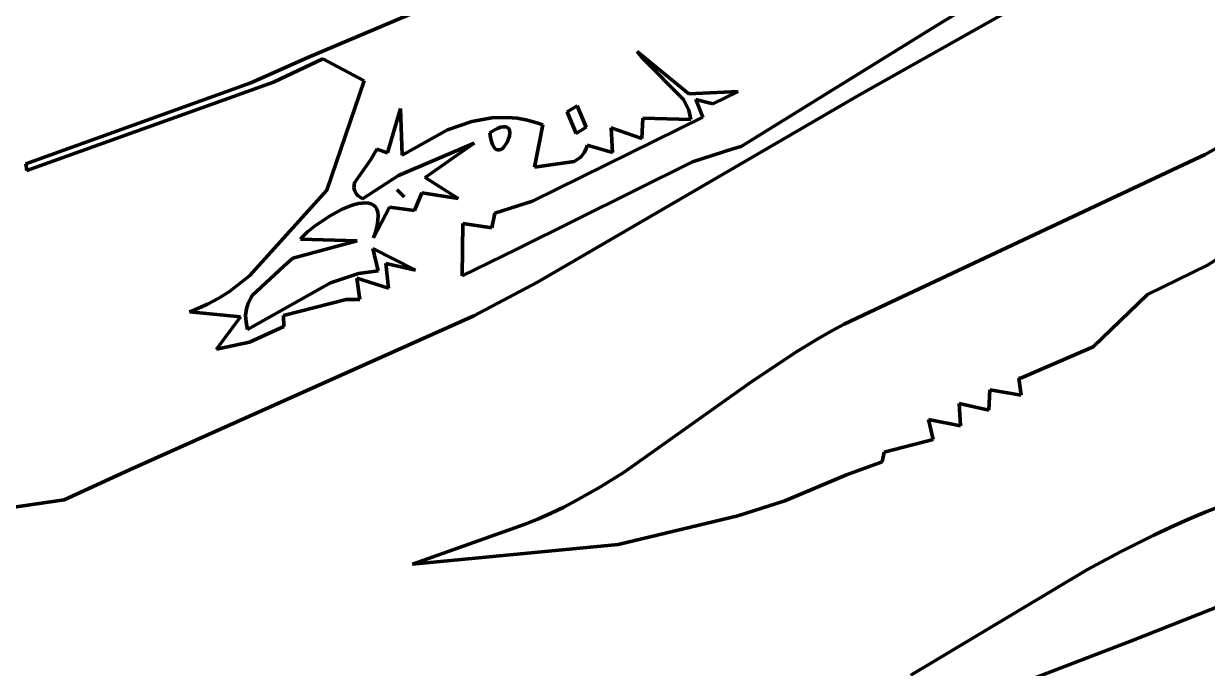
# Model space of a CAD drawing. Header units: millimetres. Extents: x 0 to 11, y 0 to 14.1.
# Drawn here: x 6.932 to 8.03, y 2.581 to 3.179 of the extents above; entities that cross this region are included whole.
import ezdxf

# ---------------------------------------------------------------- set-up
doc = ezdxf.new("R2010")
doc.units = ezdxf.units.MM
doc.layers.add('color#010101ff', color=7, linetype='CONTINUOUS', lineweight=100)
doc.layers.add('color#fefefeff', color=7, linetype='CONTINUOUS', lineweight=100)

msp = doc.modelspace()

# ---------------------------------------------------------------- linework, layer by layer
at = {"layer": 'color#010101ff'}
for p, q in [((8.0567, 3.3469), (7.7785, 3.177)), ((7.1958, 3.1477), (7.4047, 3.2361)), ((7.7074, 3.113), (7.8657, 3.2023)), ((7.7785, 3.177), (7.5976, 3.0652)), ((7.549, 3.1139), (7.5012, 3.1533)), ((7.5012, 3.1533), (7.5064, 3.1467)), ((7.143, 3.1242), (7.1958, 3.1477)), ((7.2098, 3.1464), (7.164, 3.1249)), ((7.2482, 3.1261), (7.2098, 3.1464)), ((7.5064, 3.1467), (7.5443, 3.1087)), ((6.9343, 3.0489), (7.143, 3.1242)), ((7.164, 3.1249), (6.9353, 3.043)), ((7.2134, 3.0246), (7.2482, 3.1261)), ((7.4088, 2.9393), (7.7074, 3.113)), ((7.5443, 3.1087), (7.549, 3.0987)), ((7.5949, 3.116), (7.549, 3.1139)), ((7.5621, 3.0922), (7.5556, 3.1088)), ((7.5556, 3.1088), (7.5713, 3.1047)), ((7.5713, 3.1047), (7.5949, 3.116)), ((7.2818, 3.1005), (7.2696, 3.0591)), ((7.2833, 3.0572), (7.2818, 3.1005)), ((7.4457, 3.1029), (7.4362, 3.0972)), ((7.4362, 3.0972), (7.4446, 3.0773)), ((7.454, 3.0829), (7.4457, 3.1029)), ((7.549, 3.0987), (7.5509, 3.0902)), ((7.3479, 3.0883), (7.3254, 3.0807)), ((7.3665, 3.0916), (7.3479, 3.0883)), ((7.3806, 3.092), (7.3665, 3.0916)), ((7.39, 3.0913), (7.3806, 3.092)), ((7.3996, 3.0896), (7.39, 3.0913)), ((7.4091, 3.0869), (7.3996, 3.0896)), ((7.4043, 3.0143), (7.5621, 3.0922)), ((7.406, 3.0458), (7.4138, 3.0852)), ((7.4138, 3.0852), (7.4091, 3.0869)), ((7.5066, 3.0913), (7.5055, 3.0724)), ((7.5509, 3.0902), (7.5066, 3.0913)), ((8.0905, 3.093), (8.028, 3.0578)), ((7.3254, 3.0807), (7.2833, 3.0572)), ((7.3647, 3.0779), (7.3685, 3.0802)), ((7.3653, 3.0735), (7.3647, 3.0779)), ((7.3661, 3.0699), (7.3653, 3.0735)), ((7.3685, 3.0802), (7.3718, 3.0818)), ((7.3718, 3.0818), (7.3746, 3.0829)), ((7.3746, 3.0829), (7.3769, 3.0834)), ((7.3769, 3.0834), (7.3789, 3.0834)), ((7.3789, 3.0834), (7.3805, 3.083)), ((7.3805, 3.083), (7.3816, 3.0822)), ((7.3829, 3.0746), (7.3808, 3.069)), ((7.3816, 3.0822), (7.3825, 3.0811)), ((7.3825, 3.0811), (7.383, 3.0798)), ((7.3832, 3.0782), (7.3829, 3.0746)), ((7.383, 3.0798), (7.3832, 3.0782)), ((7.4446, 3.0773), (7.454, 3.0829)), ((7.5055, 3.0724), (7.4771, 3.0824)), ((7.4771, 3.0824), (7.4782, 3.0596)), ((7.2597, 3.0626), (7.2542, 3.053)), ((7.2696, 3.0591), (7.2597, 3.0626)), ((7.2799, 3.0383), (7.35, 3.0681)), ((7.35, 3.0681), (7.3045, 3.0363)), ((7.3671, 3.0671), (7.3661, 3.0699)), ((7.3682, 3.0649), (7.3671, 3.0671)), ((7.3693, 3.0633), (7.3682, 3.0649)), ((7.3706, 3.0623), (7.3693, 3.0633)), ((7.372, 3.0619), (7.3706, 3.0623)), ((7.3747, 3.0623), (7.3733, 3.0619)), ((7.3761, 3.0631), (7.3747, 3.0623)), ((7.3774, 3.0643), (7.3761, 3.0631)), ((7.3808, 3.069), (7.3774, 3.0643)), ((7.4543, 3.0639), (7.4525, 3.0598)), ((7.4549, 3.0662), (7.4543, 3.0639)), ((7.4782, 3.0596), (7.4549, 3.0662)), ((7.59, 3.0631), (7.5525, 3.0508)), ((7.5976, 3.0652), (7.59, 3.0631)), ((7.2542, 3.053), (7.2392, 3.0314)), ((7.3733, 3.0619), (7.372, 3.0619)), ((7.4429, 3.0513), (7.406, 3.0458)), ((7.449, 3.0552), (7.4429, 3.0513)), ((7.4525, 3.0598), (7.449, 3.0552)), ((8.028, 3.0578), (7.7166, 2.9115)), ((6.9353, 3.043), (6.9343, 3.0489)), ((7.5525, 3.0508), (7.3898, 2.97)), ((7.2392, 3.0314), (7.2385, 3.0267)), ((7.2464, 3.0167), (7.2799, 3.0383)), ((7.3045, 3.0363), (7.3351, 3.0168)), ((7.1418, 2.9453), (7.2134, 3.0246)), ((7.2385, 3.0267), (7.2393, 3.0237)), ((7.2393, 3.0237), (7.2411, 3.0208)), ((7.2411, 3.0208), (7.2426, 3.0194)), ((7.2426, 3.0194), (7.2443, 3.018)), ((7.2787, 3.025), (7.2825, 3.0212)), ((7.2851, 3.0185), (7.2787, 3.025)), ((7.2825, 3.0212), (7.2851, 3.0185)), ((7.3015, 3.022), (7.2949, 3.0058)), ((7.3351, 3.0168), (7.3015, 3.022)), ((7.2355, 3.0101), (7.2278, 3.0069)), ((7.2392, 3.0113), (7.2355, 3.0101)), ((7.2428, 3.0122), (7.2392, 3.0113)), ((7.2461, 3.0127), (7.2428, 3.0122)), ((7.2443, 3.018), (7.2464, 3.0167)), ((7.2492, 3.0129), (7.2461, 3.0127)), ((7.2521, 3.0126), (7.2492, 3.0129)), ((7.2546, 3.0119), (7.2521, 3.0126)), ((7.2567, 3.0108), (7.2546, 3.0119)), ((7.2585, 3.0091), (7.2567, 3.0108)), ((7.2715, 3.009), (7.2567, 2.9805)), ((7.2599, 3.0069), (7.2585, 3.0091)), ((7.2949, 3.0058), (7.2715, 3.009)), ((7.3693, 3.0033), (7.4043, 3.0143)), ((7.2161, 3.0006), (7.2016, 2.9909)), ((7.2278, 3.0069), (7.2161, 3.0006)), ((7.2607, 3.0041), (7.2599, 3.0069)), ((7.2602, 2.992), (7.2609, 2.9967)), ((7.2611, 3.0007), (7.2607, 3.0041)), ((7.2609, 2.9967), (7.2611, 3.0007)), ((7.3666, 2.9896), (7.3693, 3.0033)), ((7.1957, 2.9859), (7.1931, 2.9836)), ((7.2016, 2.9909), (7.1957, 2.9859)), ((7.2567, 2.9805), (7.2588, 2.9866)), ((7.2588, 2.9866), (7.2602, 2.992)), ((7.3389, 2.9451), (7.3396, 2.9938)), ((7.3396, 2.9938), (7.3666, 2.9896)), ((7.2417, 2.9775), (7.1819, 2.9617)), ((7.191, 2.9813), (7.1892, 2.9793)), ((7.1892, 2.9793), (7.2417, 2.9775)), ((7.1931, 2.9836), (7.191, 2.9813)), ((8.0299, 2.955), (8.0652, 2.9776)), ((7.261, 2.9498), (7.2562, 2.9705)), ((7.2562, 2.9705), (7.2956, 2.9505)), ((7.3898, 2.97), (7.3389, 2.9451)), ((7.1737, 2.954), (7.1442, 2.927)), ((7.1819, 2.9617), (7.1737, 2.954)), ((7.2956, 2.9505), (7.2682, 2.9567)), ((7.2682, 2.9567), (7.2708, 2.9338)), ((7.9744, 2.9279), (8.0299, 2.955)), ((7.1233, 2.9307), (7.1418, 2.9453)), ((7.2168, 2.9388), (7.2429, 2.9472)), ((7.2708, 2.9338), (7.2414, 2.9429)), ((7.2414, 2.9429), (7.2441, 2.9232)), ((7.2429, 2.9472), (7.261, 2.9498)), ((7.1134, 2.9244), (7.1233, 2.9307)), ((7.14, 2.8953), (7.2168, 2.9388)), ((7.3498, 2.9081), (7.4088, 2.9393)), ((7.1029, 2.9188), (7.1134, 2.9244)), ((7.1404, 2.9198), (7.1389, 2.9145)), ((7.1442, 2.927), (7.1404, 2.9198)), ((7.2313, 2.9233), (7.1732, 2.9085)), ((7.2441, 2.9232), (7.2313, 2.9233)), ((7.9241, 2.8793), (7.9744, 2.9279)), ((7.086, 2.9119), (7.0918, 2.914)), ((7.1333, 2.907), (7.086, 2.9119)), ((7.0918, 2.914), (7.1029, 2.9188)), ((7.1389, 2.9145), (7.1382, 2.9087)), ((7.1382, 2.9087), (7.1386, 2.9023)), ((7.1732, 2.9085), (7.1737, 2.8983)), ((7.7166, 2.9115), (7.7048, 2.906)), ((7.0305, 2.7652), (7.3498, 2.9081)), ((7.1113, 2.8772), (7.1333, 2.907)), ((7.1386, 2.9023), (7.1392, 2.8989)), ((7.1392, 2.8989), (7.14, 2.8953)), ((7.1737, 2.8983), (7.1419, 2.8838)), ((7.6931, 2.9002), (7.6817, 2.8941)), ((7.7048, 2.906), (7.6931, 2.9002)), ((7.6704, 2.8878), (7.6483, 2.8744)), ((7.6817, 2.8941), (7.6704, 2.8878)), ((7.1419, 2.8838), (7.1113, 2.8772)), ((7.8577, 2.8505), (7.9241, 2.8793)), ((7.6483, 2.8744), (7.6053, 2.8455)), ((7.6053, 2.8455), (7.4891, 2.763)), ((7.855, 2.8504), (7.8577, 2.8505)), ((7.8574, 2.8345), (7.855, 2.8504)), ((7.8272, 2.8207), (7.8281, 2.8393)), ((7.8281, 2.8393), (7.8574, 2.8345)), ((7.801, 2.8061), (7.7999, 2.8269)), ((7.7999, 2.8269), (7.8272, 2.8207)), ((7.7757, 2.7934), (7.7714, 2.8119)), ((7.7714, 2.8119), (7.801, 2.8061)), ((7.7302, 2.7816), (7.7757, 2.7934)), ((7.7285, 2.7726), (7.7302, 2.7816)), ((7.6953, 2.7607), (7.7285, 2.7726)), ((6.9699, 2.7375), (7.0305, 2.7652)), ((7.4891, 2.763), (7.4671, 2.7494)), ((7.6381, 2.7364), (7.6953, 2.7607)), ((7.4671, 2.7494), (7.4447, 2.7367)), ((6.8992, 2.7271), (6.9699, 2.7375)), ((7.4447, 2.7367), (7.4332, 2.7307)), ((7.5944, 2.7225), (7.6381, 2.7364)), ((7.4215, 2.7251), (7.4096, 2.7197)), ((7.4332, 2.7307), (7.4215, 2.7251)), ((7.4837, 2.6961), (7.5944, 2.7225)), ((8.0278, 2.7259), (8.0118, 2.7192)), ((8.044, 2.7323), (8.0278, 2.7259)), ((7.3975, 2.7148), (7.2929, 2.6777)), ((7.4096, 2.7197), (7.3975, 2.7148)), ((7.996, 2.7121), (7.9803, 2.7047)), ((8.0118, 2.7192), (7.996, 2.7121)), ((7.9803, 2.7047), (7.9494, 2.6892)), ((7.2929, 2.6777), (7.4837, 2.6961)), ((7.9494, 2.6892), (7.9189, 2.6728)), ((7.9189, 2.6728), (7.755, 2.5748)), ((7.9597, 2.6068), (8.0815, 2.6548)), ((7.7591, 2.5301), (7.9597, 2.6068))]:
    msp.add_line(p, q, dxfattribs=at)
at = {"layer": 'color#fefefeff'}
for p, q in [((7.7785, 3.177), (8.0567, 3.3469)), ((7.4047, 3.2361), (7.1958, 3.1477)), ((7.8657, 3.2023), (7.7074, 3.113)), ((7.5976, 3.0652), (7.7785, 3.177)), ((7.5064, 3.1467), (7.5012, 3.1533)), ((7.5012, 3.1533), (7.549, 3.1139)), ((7.1958, 3.1477), (7.143, 3.1242)), ((7.164, 3.1249), (7.2098, 3.1464)), ((7.2098, 3.1464), (7.2482, 3.1261)), ((7.5443, 3.1087), (7.5064, 3.1467)), ((7.143, 3.1242), (6.9343, 3.0489)), ((6.9353, 3.043), (7.164, 3.1249)), ((7.2482, 3.1261), (7.2134, 3.0246)), ((7.7074, 3.113), (7.4088, 2.9393)), ((7.549, 3.0987), (7.5443, 3.1087)), ((7.549, 3.1139), (7.5949, 3.116)), ((7.5713, 3.1047), (7.5556, 3.1088)), ((7.5556, 3.1088), (7.5621, 3.0922)), ((7.5949, 3.116), (7.5713, 3.1047)), ((7.2696, 3.0591), (7.2818, 3.1005)), ((7.2818, 3.1005), (7.2833, 3.0572)), ((7.4362, 3.0972), (7.4457, 3.1029)), ((7.4446, 3.0773), (7.4362, 3.0972)), ((7.4457, 3.1029), (7.454, 3.0829)), ((7.5509, 3.0902), (7.549, 3.0987)), ((7.3254, 3.0807), (7.3479, 3.0883)), ((7.3479, 3.0883), (7.3665, 3.0916)), ((7.3665, 3.0916), (7.3806, 3.092)), ((7.3806, 3.092), (7.39, 3.0913)), ((7.39, 3.0913), (7.3996, 3.0896)), ((7.3996, 3.0896), (7.4091, 3.0869)), ((7.5621, 3.0922), (7.4043, 3.0143)), ((7.4138, 3.0852), (7.406, 3.0458)), ((7.4091, 3.0869), (7.4138, 3.0852)), ((7.5055, 3.0724), (7.5066, 3.0913)), ((7.5066, 3.0913), (7.5509, 3.0902)), ((8.028, 3.0578), (8.0905, 3.093)), ((7.2833, 3.0572), (7.3254, 3.0807)), ((7.3685, 3.0802), (7.3647, 3.0779)), ((7.3647, 3.0779), (7.3653, 3.0735)), ((7.3653, 3.0735), (7.3661, 3.0699)), ((7.3718, 3.0818), (7.3685, 3.0802)), ((7.3746, 3.0829), (7.3718, 3.0818)), ((7.3769, 3.0834), (7.3746, 3.0829)), ((7.3789, 3.0834), (7.3769, 3.0834)), ((7.3805, 3.083), (7.3789, 3.0834)), ((7.3816, 3.0822), (7.3805, 3.083)), ((7.3808, 3.069), (7.3829, 3.0746)), ((7.3825, 3.0811), (7.3816, 3.0822)), ((7.383, 3.0798), (7.3825, 3.0811)), ((7.3829, 3.0746), (7.3832, 3.0782)), ((7.3832, 3.0782), (7.383, 3.0798)), ((7.454, 3.0829), (7.4446, 3.0773)), ((7.4782, 3.0596), (7.4771, 3.0824)), ((7.4771, 3.0824), (7.5055, 3.0724)), ((7.2542, 3.053), (7.2597, 3.0626)), ((7.2597, 3.0626), (7.2696, 3.0591)), ((7.35, 3.0681), (7.2799, 3.0383)), ((7.3045, 3.0363), (7.35, 3.0681)), ((7.3661, 3.0699), (7.3671, 3.0671)), ((7.3671, 3.0671), (7.3682, 3.0649)), ((7.3682, 3.0649), (7.3693, 3.0633)), ((7.3693, 3.0633), (7.3706, 3.0623)), ((7.3706, 3.0623), (7.372, 3.0619)), ((7.3733, 3.0619), (7.3747, 3.0623)), ((7.3747, 3.0623), (7.3761, 3.0631)), ((7.3761, 3.0631), (7.3774, 3.0643)), ((7.3774, 3.0643), (7.3808, 3.069)), ((7.4525, 3.0598), (7.4543, 3.0639)), ((7.4543, 3.0639), (7.4549, 3.0662)), ((7.4549, 3.0662), (7.4782, 3.0596)), ((7.5525, 3.0508), (7.59, 3.0631)), ((7.59, 3.0631), (7.5976, 3.0652)), ((7.2392, 3.0314), (7.2542, 3.053)), ((7.372, 3.0619), (7.3733, 3.0619)), ((7.406, 3.0458), (7.4429, 3.0513)), ((7.4429, 3.0513), (7.449, 3.0552)), ((7.449, 3.0552), (7.4525, 3.0598)), ((7.7166, 2.9115), (8.028, 3.0578)), ((6.9343, 3.0489), (6.9353, 3.043)), ((7.3898, 2.97), (7.5525, 3.0508)), ((7.2385, 3.0267), (7.2392, 3.0314)), ((7.2799, 3.0383), (7.2464, 3.0167)), ((7.3351, 3.0168), (7.3045, 3.0363)), ((7.2134, 3.0246), (7.1418, 2.9453)), ((7.2393, 3.0237), (7.2385, 3.0267)), ((7.2411, 3.0208), (7.2393, 3.0237)), ((7.2426, 3.0194), (7.2411, 3.0208)), ((7.2443, 3.018), (7.2426, 3.0194)), ((7.2787, 3.025), (7.2851, 3.0185)), ((7.2825, 3.0212), (7.2787, 3.025)), ((7.2851, 3.0185), (7.2825, 3.0212)), ((7.2949, 3.0058), (7.3015, 3.022)), ((7.3015, 3.022), (7.3351, 3.0168)), ((7.2278, 3.0069), (7.2355, 3.0101)), ((7.2355, 3.0101), (7.2392, 3.0113)), ((7.2392, 3.0113), (7.2428, 3.0122)), ((7.2428, 3.0122), (7.2461, 3.0127)), ((7.2464, 3.0167), (7.2443, 3.018)), ((7.2461, 3.0127), (7.2492, 3.0129)), ((7.2492, 3.0129), (7.2521, 3.0126)), ((7.2521, 3.0126), (7.2546, 3.0119)), ((7.2546, 3.0119), (7.2567, 3.0108)), ((7.2567, 3.0108), (7.2585, 3.0091)), ((7.2567, 2.9805), (7.2715, 3.009)), ((7.2585, 3.0091), (7.2599, 3.0069)), ((7.2715, 3.009), (7.2949, 3.0058)), ((7.4043, 3.0143), (7.3693, 3.0033)), ((7.2016, 2.9909), (7.2161, 3.0006)), ((7.2161, 3.0006), (7.2278, 3.0069)), ((7.2599, 3.0069), (7.2607, 3.0041)), ((7.2609, 2.9967), (7.2602, 2.992)), ((7.2607, 3.0041), (7.2611, 3.0007)), ((7.2611, 3.0007), (7.2609, 2.9967)), ((7.3693, 3.0033), (7.3666, 2.9896)), ((7.1931, 2.9836), (7.1957, 2.9859)), ((7.1957, 2.9859), (7.2016, 2.9909)), ((7.2588, 2.9866), (7.2567, 2.9805)), ((7.2602, 2.992), (7.2588, 2.9866)), ((7.3396, 2.9938), (7.3389, 2.9451)), ((7.3666, 2.9896), (7.3396, 2.9938)), ((7.1819, 2.9617), (7.2417, 2.9775)), ((7.1892, 2.9793), (7.191, 2.9813)), ((7.2417, 2.9775), (7.1892, 2.9793)), ((7.191, 2.9813), (7.1931, 2.9836)), ((8.0652, 2.9776), (8.0299, 2.955)), ((7.2956, 2.9505), (7.2562, 2.9705)), ((7.2562, 2.9705), (7.261, 2.9498)), ((7.3389, 2.9451), (7.3898, 2.97)), ((7.1442, 2.927), (7.1737, 2.954)), ((7.1737, 2.954), (7.1819, 2.9617)), ((7.2708, 2.9338), (7.2682, 2.9567)), ((7.2682, 2.9567), (7.2956, 2.9505)), ((8.0299, 2.955), (7.9744, 2.9279)), ((7.1418, 2.9453), (7.1233, 2.9307)), ((7.2429, 2.9472), (7.2168, 2.9388)), ((7.2441, 2.9232), (7.2414, 2.9429)), ((7.2414, 2.9429), (7.2708, 2.9338)), ((7.261, 2.9498), (7.2429, 2.9472)), ((7.1233, 2.9307), (7.1134, 2.9244)), ((7.2168, 2.9388), (7.14, 2.8953)), ((7.4088, 2.9393), (7.3498, 2.9081)), ((7.1134, 2.9244), (7.1029, 2.9188)), ((7.1389, 2.9145), (7.1404, 2.9198)), ((7.1404, 2.9198), (7.1442, 2.927)), ((7.1732, 2.9085), (7.2313, 2.9233)), ((7.2313, 2.9233), (7.2441, 2.9232)), ((7.9744, 2.9279), (7.9241, 2.8793)), ((7.0918, 2.914), (7.086, 2.9119)), ((7.086, 2.9119), (7.1333, 2.907)), ((7.1029, 2.9188), (7.0918, 2.914)), ((7.1382, 2.9087), (7.1389, 2.9145)), ((7.1386, 2.9023), (7.1382, 2.9087)), ((7.1737, 2.8983), (7.1732, 2.9085)), ((7.7048, 2.906), (7.7166, 2.9115)), ((7.3498, 2.9081), (7.0305, 2.7652)), ((7.1333, 2.907), (7.1113, 2.8772)), ((7.1392, 2.8989), (7.1386, 2.9023)), ((7.14, 2.8953), (7.1392, 2.8989)), ((7.1419, 2.8838), (7.1737, 2.8983)), ((7.6817, 2.8941), (7.6931, 2.9002)), ((7.6931, 2.9002), (7.7048, 2.906)), ((7.6483, 2.8744), (7.6704, 2.8878)), ((7.6704, 2.8878), (7.6817, 2.8941)), ((7.1113, 2.8772), (7.1419, 2.8838)), ((7.9241, 2.8793), (7.8577, 2.8505)), ((7.6053, 2.8455), (7.6483, 2.8744)), ((7.4891, 2.763), (7.6053, 2.8455)), ((7.8577, 2.8505), (7.855, 2.8504)), ((7.855, 2.8504), (7.8574, 2.8345)), ((7.8281, 2.8393), (7.8272, 2.8207)), ((7.8574, 2.8345), (7.8281, 2.8393)), ((7.8272, 2.8207), (7.7999, 2.8269)), ((7.7999, 2.8269), (7.801, 2.8061)), ((7.801, 2.8061), (7.7714, 2.8119)), ((7.7714, 2.8119), (7.7757, 2.7934)), ((7.7757, 2.7934), (7.7302, 2.7816)), ((7.7302, 2.7816), (7.7285, 2.7726)), ((7.7285, 2.7726), (7.6953, 2.7607)), ((7.0305, 2.7652), (6.9699, 2.7375)), ((7.4671, 2.7494), (7.4891, 2.763)), ((7.6953, 2.7607), (7.6381, 2.7364)), ((7.4447, 2.7367), (7.4671, 2.7494)), ((6.9699, 2.7375), (6.8992, 2.7271)), ((7.4332, 2.7307), (7.4447, 2.7367)), ((7.6381, 2.7364), (7.5944, 2.7225)), ((7.4096, 2.7197), (7.4215, 2.7251)), ((7.4215, 2.7251), (7.4332, 2.7307)), ((7.5944, 2.7225), (7.4837, 2.6961)), ((8.0118, 2.7192), (8.0278, 2.7259)), ((8.0278, 2.7259), (8.044, 2.7323)), ((7.2929, 2.6777), (7.3975, 2.7148)), ((7.3975, 2.7148), (7.4096, 2.7197)), ((7.9803, 2.7047), (7.996, 2.7121)), ((7.996, 2.7121), (8.0118, 2.7192)), ((7.9494, 2.6892), (7.9803, 2.7047)), ((7.4837, 2.6961), (7.2929, 2.6777)), ((7.9189, 2.6728), (7.9494, 2.6892)), ((7.755, 2.5748), (7.9189, 2.6728)), ((8.0815, 2.6548), (7.9597, 2.6068)), ((7.9597, 2.6068), (7.7591, 2.5301))]:
    msp.add_line(p, q, dxfattribs=at)

doc.saveas('drawing.dxf')
